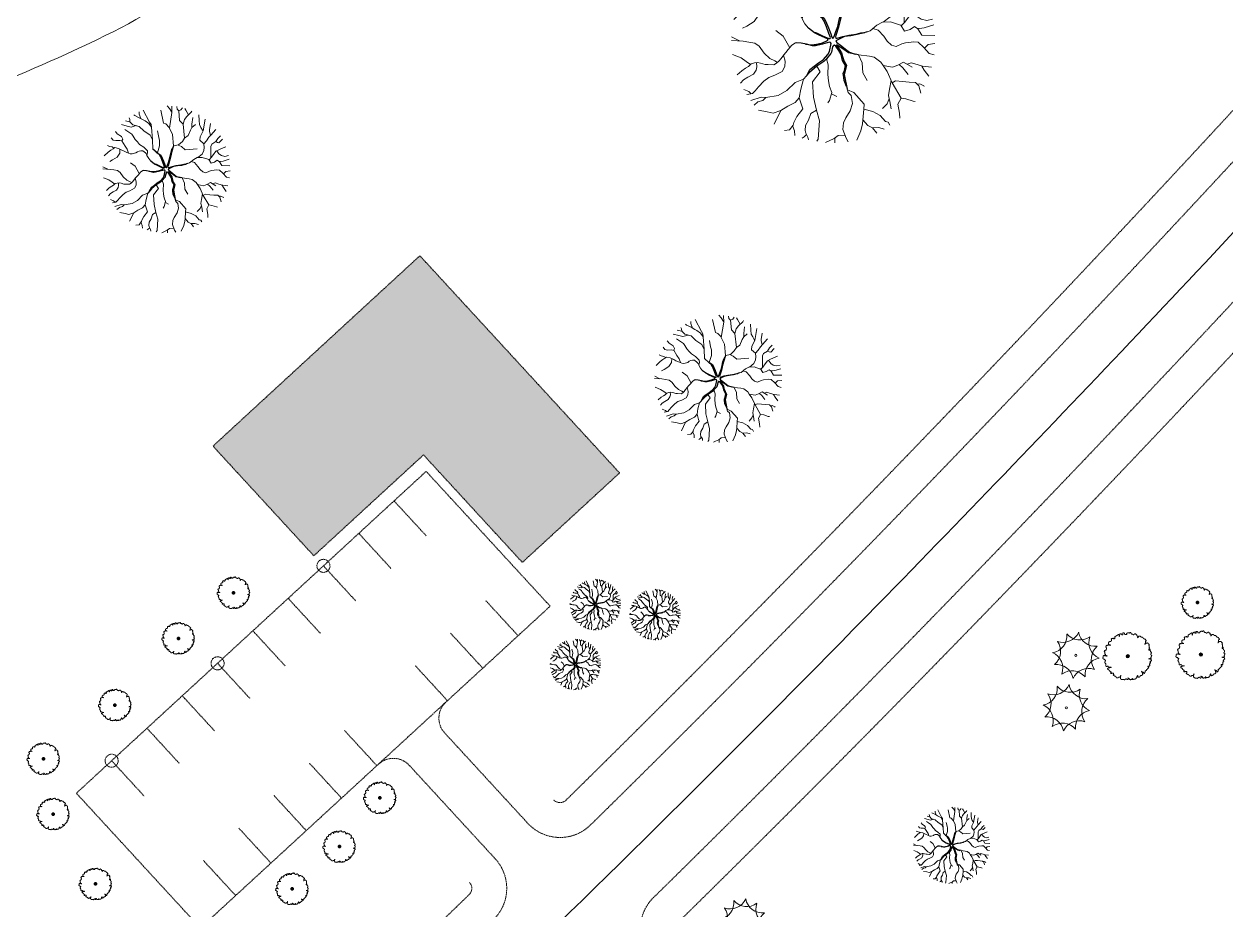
# Model space of a CAD drawing. Header units: feet. Extents: x 99089 to 101049, y 99298 to 100905.
# Drawn here: x 99781.5 to 100057.1, y 100153.6 to 100356.7 of the extents above; entities that cross this region are included whole.
import ezdxf

# ---------------------------------------------------------------- set-up
doc = ezdxf.new("R2010")
doc.units = ezdxf.units.FT
doc.header["$MEASUREMENT"] = 0
doc.linetypes.add('DGN Style 2', pattern=[27.4374, 16.46244, -10.97496])
for name, color, linetype, lineweight in [('Survey Exist Alignments', 1, 'DGN Style 2', 0), ('Survey Exist Building', 52, 'DGN Style 2', 0), ('Survey Exist Driveway', 92, 'DGN Style 2', 0), ('Survey Exist Pavement', 92, 'DGN Style 2', 0), ('Survey Exist Pole', 30, 'DGN Style 2', 0), ('Survey Exist Surface', 7, 'DGN Style 2', 0), ('Survey Exist Trees', 96, 'Continuous', 0)]:
    doc.layers.add(name, color=color, linetype=linetype, lineweight=lineweight)
doc.linetypes.add('StationLine', pattern='A,0,[2,dgnlstyle-.shx,S=0.039683,R=0,X=0,Y=0],100.0002', length=100.0002)
doc.linetypes.add('{ Tree Line }', pattern='A,0,[2,dgnlstyle-lstyle.shx,S=0.059208,R=0,X=0,Y=0],-7.4711', length=7.4711)

# ---------------------------------------------------------------- blocks, each defined once
blk = doc.blocks.new('Parking Light')
at = {"layer": 'Survey Exist Pole', "ltscale": 0.003281}
blk.add_circle((0, 0), 1.5, dxfattribs=at)
blk = doc.blocks.new('C Tree')
at = {"layer": 'Survey Exist Trees', "color": 3}
blk.add_circle((0, 0), 0.00164, dxfattribs=at)
for centre, start, end in [((-0.0393, 0.0294), 280.2067, 5.9716), ((-0.0487, 0.0058), 310.2067, 35.9716), ((-0.0193, 0.0454), 250.2113, 335.9762), ((0.0059, 0.049), 220.2113, 305.9762), ((0.0296, 0.0394), 190.2113, 275.9762), ((0.0454, 0.0193), 160.2113, 245.9762), ((-0.0454, -0.0193), 340.2113, 65.9762), ((-0.0296, -0.0394), 10.2113, 95.9762), ((-0.0059, -0.049), 40.2113, 125.9762), ((0.0193, -0.0454), 70.2113, 155.9762)]:
    blk.add_arc(centre, 0.0258, start, end, dxfattribs=at)
at = {"layer": 'Survey Exist Trees', "color": 3, "extrusion": (0, 0, -1)}
for centre, start, end in [((-0.049, -0.0059), 324.0728, 49.7489), ((-0.0395, -0.0296), 354.0728, 79.7489)]:
    blk.add_arc(centre, 0.0258, start, end, dxfattribs=at)
blk = doc.blocks.new('D  Ttree')
at = {"layer": 'Survey Exist Trees', "color": 3, "linetype": 'Continuous', "lineweight": 0, "flags": 128}
for points in [[(0.00265, 0.03471), (0.00128, 0.03704), (-0.00018, 0.03856)], [(0.00266, 0.03832), (0.00281, 0.03448), (0.00129, 0.02512), (0.00318, 0.02123), (0.00377, 0.01439), (0.00678, 0.01502), (0.00906, 0.01713), (0.01042, 0.01907), (0.00949, 0.02755), (0.00738, 0.02981), (0.00691, 0.03556), (0.0059, 0.03655), (0.00572, 0.03805)], [(0.00691, 0.03556), (0.00821, 0.03618), (0.00908, 0.03734)], [(0.01274, 0.03314), (0.01107, 0.03593), (0.01054, 0.03693)], [(-0.00954, 0.02565), (-0.01111, 0.02786), (-0.01331, 0.02946), (-0.01453, 0.03007), (-0.01685, 0.0313), (-0.01954, 0.03265), (-0.02021, 0.03311)], [(-0.01599, 0.03084), (-0.01697, 0.03362), (-0.01696, 0.03485)], [(-0.00882, 0.01255), (-0.00892, 0.01804), (-0.00954, 0.02565), (-0.00968, 0.02732), (-0.01064, 0.02875), (-0.01446, 0.03593)], [(0.00119, 0.02549), (-0.00083, 0.02766), (-0.00221, 0.02819), (-0.00388, 0.03599)], [(0.00949, 0.02753), (0.01032, 0.03042), (0.01168, 0.03213), (0.01438, 0.0347), (0.0147, 0.03541)], [(0.0215, 0.02344), (0.02108, 0.02392), (0.02023, 0.02551), (0.01938, 0.02722), (0.01914, 0.02967), (0.019, 0.03321)], [(-0.01867, 0.02662), (-0.02176, 0.02579), (-0.02421, 0.0264), (-0.02766, 0.02728)], [(-0.00892, 0.01804), (-0.01039, 0.02088), (-0.01406, 0.02346), (-0.01687, 0.02615), (-0.02066, 0.02713), (-0.02249, 0.02897), (-0.02519, 0.02955)], [(-0.02249, 0.02897), (-0.02265, 0.03033), (-0.02305, 0.03123)], [(0.01042, 0.01911), (0.01251, 0.02062), (0.01398, 0.02392), (0.01484, 0.02551), (0.01693, 0.02735)], [(0.01484, 0.02551), (0.01485, 0.0276), (0.01535, 0.03151)], [(0.01832, 0.0074), (0.02093, 0.00949), (0.02192, 0.01172), (0.02215, 0.01356), (0.02192, 0.0157), (0.0196, 0.01785), (0.0198, 0.01998), (0.0215, 0.02344), (0.02274, 0.03057)], [(0.02601, 0.02087), (0.02537, 0.02318), (0.02537, 0.02403), (0.02602, 0.02786)], [(-0.02329, 0.01007), (-0.02412, 0.01244), (-0.02534, 0.01428), (-0.02729, 0.01746), (-0.0268, 0.01857), (-0.02765, 0.02016), (-0.0301, 0.02175), (-0.0312, 0.02317)], [(-0.00989, 0.00516), (-0.00989, 0.00516), (-0.01116, 0.0068), (-0.01226, 0.00863), (-0.01188, 0.01023), (-0.012, 0.01157), (-0.0142, 0.01366), (-0.01665, 0.01525), (-0.01799, 0.01684), (-0.01933, 0.01832), (-0.02055, 0.02028), (-0.02141, 0.0215), (-0.02385, 0.0231), (-0.02556, 0.02432)], [(-0.00597, 0.01021), (-0.00465, 0.01438), (-0.00464, 0.01769), (-0.00513, 0.01953), (-0.00585, 0.02345)], [(0.02192, 0.01571), (0.02352, 0.01755), (0.02499, 0.01963), (0.0261, 0.02097), (0.02921, 0.02439)], [(-0.02728, 0.01744), (-0.02864, 0.01771), (-0.03097, 0.01759), (-0.03268, 0.01796), (-0.03374, 0.01929)], [(0.02619, 0.00713), (0.0262, 0.01407), (0.02677, 0.01546), (0.02914, 0.01704), (0.03034, 0.01896), (0.03199, 0.02047)], [(0.02915, 0.01705), (0.03025, 0.01656), (0.0311, 0.01631), (0.03314, 0.01849)], [(-0.0321, 0.01309), (-0.03318, 0.0138), (-0.03477, 0.01416), (-0.03597, 0.01471)], [(0.00651, 0.01497), (0.00852, 0.01401), (0.01069, 0.01213), (0.01792, 0.0127)], [(0.01223, 0.00382), (0.01332, 0.0042), (0.0159, 0.00628), (0.01798, 0.00738), (0.02104, 0.0075), (0.02435, 0.0064), (0.02533, 0.00628), (0.02643, 0.00738), (0.02778, 0.00934), (0.02913, 0.01117), (0.0306, 0.01191), (0.03269, 0.01288), (0.03524, 0.01392)], [(-0.01215, 0.0091), (-0.01323, 0.01023), (-0.0147, 0.01145), (-0.01592, 0.01145), (-0.01702, 0.01133), (-0.018, 0.01084), (-0.01886, 0.01023), (-0.02119, 0.00962), (-0.02242, 0.00974), (-0.02437, 0.01048), (-0.02596, 0.01122), (-0.02731, 0.01195), (-0.02939, 0.01293), (-0.03159, 0.01343), (-0.03269, 0.01269), (-0.03392, 0.01184), (-0.03551, 0.01073), (-0.03792, 0.0084)], [(-0.0285, 0.01251), (-0.02866, 0.01012), (-0.03026, 0.00767), (-0.03308, 0.00596), (-0.03465, 0.00512)], [(0.02982, 0.01151), (0.03109, 0.00958), (0.03256, 0.0086), (0.03464, 0.0081), (0.03683, 0.00862)], [(0.01438, 0.00506), (0.01638, 0.00445), (0.01846, 0.00212), (0.0198, 0.00028), (0.02139, -0.00119), (0.0231, -0.00168), (0.02531, -0.00071), (0.02666, -0.00034), (0.02984, 0.00003), (0.03143, -0.0001), (0.03351, -0.00206), (0.03558, -0.00439), (0.0374, -0.00482)], [(0.02492, 0.00633), (0.0263, 0.00407), (0.02838, 0.00468), (0.0301, 0.00578), (0.03132, 0.00492), (0.03279, 0.00259), (0.03769, 0.00244)], [(0.03104, 0.00512), (0.03193, 0.00505), (0.03365, 0.00529), (0.03726, 0.00638)], [(-0.02145, -0.00768), (-0.02246, -0.00716), (-0.02441, -0.00618), (-0.02649, -0.00422), (-0.02844, -0.00164), (-0.03003, -0.00042), (-0.03223, -0.00005), (-0.03444, 0.00032), (-0.03879, 0.00054)], [(-0.03576, 0.00039), (-0.03875, 0.00193)], [(-0.01687, -0.00222), (-0.0193, 0.00217), (-0.02212, 0.00433)], [(-0.01447, -0.00032), (-0.01473, -0.00031), (-0.01608, -0.00128), (-0.01743, -0.00288), (-0.01841, -0.00398), (-0.01914, -0.00483), (-0.02013, -0.00618), (-0.02099, -0.00728), (-0.02185, -0.00802), (-0.02283, -0.00863), (-0.02503, -0.0085), (-0.02613, -0.0085), (-0.02785, -0.00801), (-0.02907, -0.00776), (-0.03017, -0.00789), (-0.0314, -0.00825), (-0.03238, -0.00923), (-0.03348, -0.00984), (-0.03495, -0.01082), (-0.03665, -0.01232)], [(0.03378, -0.00236), (0.03523, -0.00096), (0.03773, -0.00061)], [(-0.03164, -0.0085), (-0.03323, -0.00739), (-0.03519, -0.00604), (-0.03846, -0.00468)], [(-0.02935, -0.0078), (-0.02932, -0.00936), (-0.02957, -0.01058), (-0.03055, -0.01217), (-0.03263, -0.01327), (-0.03423, -0.01425), (-0.03536, -0.01555)], [(-0.01926, -0.00499), (-0.01866, -0.00728), (-0.01879, -0.00924), (-0.01977, -0.01108), (-0.02247, -0.01255), (-0.0248, -0.0134), (-0.02664, -0.01475), (-0.0286, -0.01683), (-0.02995, -0.01842), (-0.03093, -0.0194), (-0.03308, -0.01981)], [(-0.0031, -0.00634), (-0.00238, -0.00864), (-0.00251, -0.0122), (-0.00227, -0.01465), (-0.00191, -0.01673), (-0.00106, -0.01906), (-0.00192, -0.02199), (-0.00254, -0.02297)], [(0.00902, -0.00485), (0.01311, -0.00534), (0.01493, -0.00575), (0.01734, -0.00757), (0.01821, -0.00884), (0.01979, -0.01116), (0.02163, -0.01535), (0.02498, -0.0211), (0.02379, -0.02336), (0.02437, -0.02683), (0.02448, -0.02868)], [(0.00902, -0.00485), (0.0104, -0.00789), (0.01059, -0.01165), (0.01228, -0.01457)], [(0.01821, -0.00884), (0.02174, -0.00952), (0.02382, -0.00879), (0.02591, -0.00757), (0.02921, -0.00953)], [(0.02424, -0.00854), (0.02565, -0.00977), (0.02761, -0.01222)], [(0.02732, -0.0084), (0.02884, -0.00781), (0.03104, -0.00855), (0.03312, -0.00916), (0.03647, -0.0095)], [(-0.00673, -0.00906), (-0.0054, -0.01119), (-0.00827, -0.01501), (-0.00794, -0.02077), (-0.00683, -0.02563), (-0.00574, -0.02971), (-0.00617, -0.03652), (-0.00675, -0.03736)], [(0.03285, -0.00908), (0.03373, -0.01063), (0.03539, -0.01291)], [(-0.03137, -0.01948), (-0.03231, -0.01866), (-0.03421, -0.01785)], [(-0.0227, -0.03089), (-0.02021, -0.02575), (-0.01766, -0.02419), (-0.01488, -0.02277), (-0.01328, -0.02102), (-0.01269, -0.01772), (-0.01172, -0.01404), (-0.01485, -0.01523), (-0.018, -0.01833), (-0.02122, -0.02015), (-0.02592, -0.02096), (-0.02769, -0.02075), (-0.03156, -0.02208)], [(0.00473, -0.01776), (0.00506, -0.01906), (0.00628, -0.02016), (0.00677, -0.0231), (0.0059, -0.02592), (0.00418, -0.02861), (0.00332, -0.03045), (0.00307, -0.0329), (0.00429, -0.03621), (0.00508, -0.03756)], [(0.00478, -0.01798), (0.00728, -0.01908), (0.01117, -0.02335), (0.01093, -0.02531), (0.01065, -0.02943), (0.01052, -0.03081), (0.00989, -0.03341), (0.0083, -0.03694)], [(0.02124, -0.01446), (0.02062, -0.01773), (0.02024, -0.02018), (0.02073, -0.02238), (0.02121, -0.0252)], [(0.02163, -0.01535), (0.02295, -0.01467), (0.02552, -0.01491), (0.02809, -0.01516), (0.03042, -0.01529), (0.03164, -0.01651), (0.03238, -0.01925)], [(0.03103, -0.0159), (0.03201, -0.01578), (0.0336, -0.01651), (0.03373, -0.01677)], [(-0.02593, -0.02096), (-0.02702, -0.02197), (-0.02886, -0.02258), (-0.0303, -0.02374)], [(-0.01328, -0.02102), (-0.01233, -0.02407), (-0.01197, -0.02517), (-0.01418, -0.02799), (-0.01541, -0.03031), (-0.01578, -0.03178), (-0.01505, -0.0335), (-0.01493, -0.03516)], [(-0.0012, -0.01953), (-0.00069, -0.01979), (0.00077, -0.02053)], [(0.0205, -0.02134), (0.01975, -0.02324), (0.01803, -0.02507)], [(0.02498, -0.02111), (0.02685, -0.02141), (0.02954, -0.02227), (0.03027, -0.02243)], [(-0.02021, -0.02575), (-0.02312, -0.02675), (-0.02532, -0.02626), (-0.02864, -0.02566)], [(-0.00683, -0.02563), (-0.00891, -0.02689), (-0.00978, -0.02946), (-0.01101, -0.03142), (-0.01113, -0.03326), (-0.01089, -0.03436), (-0.01004, -0.03583), (-0.00988, -0.03681)], [(0.01093, -0.02531), (0.01432, -0.02614), (0.01708, -0.0277), (0.01912, -0.02997), (0.0201, -0.03022), (0.02075, -0.03134)], [(-0.01566, -0.03132), (-0.01701, -0.03301), (-0.01892, -0.03326)], [(0.01065, -0.02932), (0.0125, -0.03144), (0.01421, -0.0323), (0.01666, -0.03218), (0.01868, -0.03281)], [(-0.01062, -0.03482), (-0.01151, -0.0357), (-0.01223, -0.03614)], [(0.00386, -0.03504), (0.00135, -0.03523), (-0.00012, -0.03633), (-0.00208, -0.03718), (-0.0034, -0.03786)], [(0.01431, -0.03229), (0.01582, -0.03431)], [(0.00004, -0.03621), (0.00013, -0.03797)]]:
    blk.add_lwpolyline(points, dxfattribs=at)
at = {"layer": 'Survey Exist Trees', "color": 3, "linetype": 'Continuous', "lineweight": 30, "flags": 128}
for points in [[(0.00377, 0.01439), (0.00279, 0.01118), (0.00215, 0.0085), (0.0014, 0.00549), (0.00045, 0.00242), (0.0003, 0.00195), (0.00049, 0.00141), (0.00092, 0.00136), (0.00303, 0.00209), (0.00536, 0.00256), (0.00809, 0.00298), (0.00987, 0.00337), (0.01138, 0.00353)], [(-0.00806, 0.0038), (-0.00679, 0.00337), (-0.00507, 0.00255), (-0.00346, 0.00185), (-0.00206, 0.00126), (-0.00173, 0.00128), (-0.00161, 0.00165), (-0.00214, 0.00311), (-0.00309, 0.00568), (-0.00398, 0.00777), (-0.00455, 0.00877), (-0.00617, 0.01021), (-0.00882, 0.01255)], [(-0.00664, 0.01063), (-0.00509, 0.00966), (-0.00397, 0.00896), (-0.00306, 0.00711), (-0.00226, 0.00531), (-0.00149, 0.00308), (-0.00102, 0.00173), (-0.00079, 0.00143), (-0.00043, 0.00153), (-0.00009, 0.00241), (0.00045, 0.0039), (0.00116, 0.00585), (0.00177, 0.00825), (0.0023, 0.01053), (0.00277, 0.0122), (0.00345, 0.01336)], [(-0.01092, -0.00083), (-0.00875, -0.00105), (-0.00679, -0.00085), (-0.00462, -0.00031), (-0.00265, 0.00051), (-0.00246, 0.00086), (-0.00271, 0.00113), (-0.00587, 0.00255), (-0.00762, 0.00347), (-0.00989, 0.00516)], [(0.01223, 0.00382), (0.01061, 0.00327), (0.00845, 0.00273), (0.00609, 0.00235), (0.00374, 0.00199), (0.00215, 0.00123), (0.00067, 0.00052), (0.00049, 0.00029), (0.00089, -0.00024), (0.00216, -0.00126), (0.00454, -0.00316), (0.00561, -0.00391), (0.00771, -0.00459)], [(-0.01064, -0.01283), (-0.00929, -0.01036), (-0.00774, -0.0091), (-0.00602, -0.00786), (-0.00419, -0.00658), (-0.0025, -0.00475), (-0.00187, -0.00358), (-0.00134, -0.00065), (-0.00151, -0.0002), (-0.00194, -0.0001), (-0.00453, -0.00083), (-0.00718, -0.00141), (-0.0083, -0.00152), (-0.01058, -0.00089), (-0.01256, -0.00051), (-0.01447, -0.00032)], [(0.00452, -0.01674), (0.00353, -0.01454), (0.00332, -0.01254), (0.00326, -0.01185), (0.00368, -0.01069), (0.00406, -0.00882), (0.00298, -0.00698), (0.00245, -0.0047), (0.00159, -0.00318), (0.00043, -0.00154), (0, -0.00128), (-0.00044, -0.00138), (-0.00074, -0.00188), (-0.00123, -0.00382), (-0.00137, -0.00441), (-0.0031, -0.00634), (-0.00403, -0.00735), (-0.00673, -0.00906), (-0.00944, -0.01149), (-0.01172, -0.01404)], [(0.00902, -0.00485), (0.00522, -0.0041), (0.00348, -0.0028), (0.00067, -0.00107), (0.00172, -0.00268), (0.00264, -0.0041), (0.00295, -0.00544), (0.0036, -0.00741), (0.00448, -0.00889), (0.00362, -0.01228), (0.00473, -0.01776)]]:
    blk.add_lwpolyline(points, dxfattribs=at)
blk = doc.blocks.new('S Tree')
at = {"layer": 'Survey Exist Trees', "color": 3, "linetype": 'Continuous', "lineweight": 0}
blk.add_circle((0, 0), 0.00164, dxfattribs=at)
blk.add_open_spline([(-0.0103, 0.0211), (-0.0128, 0.0196), (-0.0131, 0.0196), (-0.0129, 0.0194), (-0.0129, 0.0191), (-0.0128, 0.0188), (-0.0128, 0.0185), (-0.0126, 0.0182), (-0.0129, 0.018), (-0.0131, 0.0178), (-0.0135, 0.0176), (-0.014, 0.0175), (-0.0142, 0.0176), (-0.0142, 0.0179), (-0.0145, 0.0182), (-0.0148, 0.018), (-0.0151, 0.0179), (-0.0154, 0.0178), (-0.0157, 0.0178), (-0.016, 0.0178), (-0.0163, 0.0175), (-0.0167, 0.0173), (-0.0163, 0.017), (-0.0163, 0.0167), (-0.0164, 0.0165), (-0.0164, 0.0162), (-0.0164, 0.0159), (-0.0164, 0.0156), (-0.0166, 0.0153), (-0.0169, 0.015), (-0.0171, 0.0149), (-0.0174, 0.0149), (-0.0177, 0.0149), (-0.018, 0.0147), (-0.0183, 0.0146), (-0.0186, 0.0144), (-0.0189, 0.0143), (-0.0192, 0.0138), (-0.0192, 0.0135), (-0.0192, 0.0133), (-0.0192, 0.013), (-0.0192, 0.0125), (-0.0192, 0.0122), (-0.019, 0.0118), (-0.0171, 0.011), (-0.0192, 0.0114), (-0.0195, 0.0112), (-0.0198, 0.0111), (-0.02, 0.0109), (-0.0203, 0.0109), (-0.0206, 0.0111), (-0.0209, 0.0109), (-0.0212, 0.0109), (-0.0215, 0.0106), (-0.0215, 0.0104), (-0.0216, 0.0101), (-0.0218, 0.0098), (-0.0219, 0.0095), (-0.0219, 0.0092), (-0.0218, 0.0092), (-0.0218, 0.0089), (-0.0216, 0.0086), (-0.0215, 0.0083), (-0.0212, 0.0082), (-0.0212, 0.0079), (-0.0212, 0.0076), (-0.0213, 0.0073), (-0.0215, 0.007), (-0.0216, 0.0067), (-0.0216, 0.0064), (-0.0218, 0.0061), (-0.0221, 0.006), (-0.0224, 0.0057), (-0.0228, 0.0056), (-0.023, 0.0055), (-0.023, 0.0056), (-0.0231, 0.0057), (-0.0233, 0.0053), (-0.0233, 0.0053), (-0.023, 0.0053), (-0.0231, 0.0052), (-0.0232, 0.0051), (-0.0236, 0.0046), (-0.0231, 0.0044), (-0.0231, 0.0041), (-0.0229, 0.0038), (-0.0229, 0.0035), (-0.0229, 0.0032), (-0.0229, 0.003), (-0.0229, 0.0027), (-0.0229, 0.0024), (-0.0228, 0.0021), (-0.0225, 0.0021), (-0.0224, 0.0018), (-0.0225, 0.0015), (-0.0225, 0.0012), (-0.0207, 0.0001), (-0.0227, 0.0006), (-0.0229, 0.0006), (-0.0232, 0.0005), (-0.0235, 0.0006), (-0.0238, 0.0008), (-0.0241, 0.0006), (-0.0244, 0.0005), (-0.0245, 0.0002), (-0.0247, -0.0001), (-0.0247, -0.0005), (-0.0248, -0.001), (-0.0248, -0.0013), (-0.025, -0.0015), (-0.025, -0.0018), (-0.025, -0.0021), (-0.0248, -0.0024), (-0.0245, -0.0026), (-0.0241, -0.0029), (-0.0238, -0.0029), (-0.0235, -0.0029), (-0.0232, -0.003), (-0.0234, -0.0031), (-0.0235, -0.0032), (-0.0235, -0.0034), (-0.0232, -0.0036), (-0.0229, -0.0037), (-0.0227, -0.0037), (-0.0224, -0.0039), (-0.0222, -0.0042), (-0.0224, -0.0044), (-0.0225, -0.0047), (-0.0227, -0.005), (-0.0227, -0.0051), (-0.0227, -0.0052), (-0.0225, -0.0053), (-0.0227, -0.0054), (-0.0227, -0.0055), (-0.0229, -0.0056), (-0.0231, -0.0059), (-0.0229, -0.0062), (-0.0229, -0.0065), (-0.0227, -0.0068), (-0.0225, -0.0071), (-0.0222, -0.0072), (-0.0221, -0.0075), (-0.0221, -0.0078), (-0.0221, -0.0081), (-0.0219, -0.0084), (-0.0219, -0.0087), (-0.0219, -0.0089), (-0.0219, -0.0092), (-0.0219, -0.0095), (-0.0219, -0.0098), (-0.0218, -0.0101), (-0.0215, -0.0103), (-0.0212, -0.0103), (-0.0209, -0.0103), (-0.0206, -0.0101), (-0.0203, -0.01), (-0.02, -0.01), (-0.0198, -0.01), (-0.0196, -0.0103), (-0.0196, -0.0105), (-0.0192, -0.0108), (-0.0189, -0.0111), (-0.0165, -0.0111), (-0.0192, -0.0117), (-0.0195, -0.012), (-0.0198, -0.012), (-0.02, -0.012), (-0.0202, -0.0123), (-0.0202, -0.0126), (-0.0202, -0.013), (-0.02, -0.0133), (-0.0198, -0.0133), (-0.0195, -0.0134), (-0.0192, -0.0136), (-0.0187, -0.014), (-0.0184, -0.0143), (-0.0183, -0.0146), (-0.0183, -0.0149), (-0.018, -0.0149), (-0.0177, -0.015), (-0.0176, -0.0153), (-0.0173, -0.0155), (-0.0169, -0.0156), (-0.0167, -0.0159), (-0.0166, -0.0162), (-0.0169, -0.0164), (-0.017, -0.0166), (-0.0173, -0.0166), (-0.0171, -0.0169), (-0.0169, -0.0172), (-0.0164, -0.0174), (-0.0161, -0.0175), (-0.0163, -0.0172), (-0.016, -0.0171), (-0.0157, -0.0169), (-0.0154, -0.0169), (-0.0151, -0.0169), (-0.0148, -0.0169), (-0.0144, -0.0169), (-0.0142, -0.0172), (-0.0142, -0.0175), (-0.0142, -0.0178), (-0.0141, -0.0181), (-0.0141, -0.0185), (-0.0144, -0.0187), (-0.0147, -0.0188), (-0.0144, -0.0191), (-0.0142, -0.0194), (-0.014, -0.0195), (-0.0137, -0.0195), (-0.0134, -0.0198), (-0.0131, -0.02), (-0.0128, -0.02), (-0.0125, -0.02), (-0.0122, -0.0203), (-0.0118, -0.0206), (-0.0116, -0.0209), (-0.0116, -0.0211), (-0.0113, -0.0213), (-0.0112, -0.0216), (-0.0109, -0.0216), (-0.0106, -0.0217), (-0.0103, -0.0217), (-0.0099, -0.0217), (-0.0095, -0.0217), (-0.0095, -0.0214), (-0.0093, -0.0211), (-0.009, -0.0211), (-0.0086, -0.0211), (-0.0083, -0.021), (-0.008, -0.0209), (-0.0077, -0.0209), (-0.0068, -0.0191), (-0.0074, -0.0211), (-0.0074, -0.0214), (-0.0074, -0.0217), (-0.0074, -0.022), (-0.0074, -0.0223), (-0.0073, -0.0226), (-0.007, -0.0227), (-0.0067, -0.023), (-0.0066, -0.0233), (-0.0063, -0.0233), (-0.006, -0.0233), (-0.0057, -0.0235), (-0.0054, -0.0235), (-0.0051, -0.0235), (-0.0048, -0.0235), (-0.0045, -0.0235), (-0.0042, -0.0235), (-0.0039, -0.0235), (-0.0037, -0.0235), (-0.0037, -0.0238), (-0.0034, -0.0238), (-0.0031, -0.0236), (-0.0028, -0.0233), (-0.0024, -0.023), (-0.0021, -0.0229), (-0.0018, -0.0226), (-0.0015, -0.0227), (-0.0012, -0.023), (-0.0009, -0.0233), (-0.0006, -0.0235), (-0.0002, -0.0235), (0.0001, -0.0233), (0.0004, -0.0232), (0.0004, -0.0232), (0.0004, -0.0227), (0.0004, -0.0223), (0.0003, -0.022), (0.0001, -0.0216), (0.0001, -0.0219), (0.0004, -0.0219), (0.0007, -0.0219), (0.001, -0.022), (0.0014, -0.0224), (0.0017, -0.0227), (0.0017, -0.023), (0.0019, -0.0233), (0.0021, -0.0235), (0.0024, -0.0235), (0.0027, -0.0236), (0.003, -0.0235), (0.0034, -0.0233), (0.0037, -0.0233), (0.004, -0.0232), (0.0042, -0.0229), (0.0045, -0.0226), (0.0046, -0.0223), (0.0043, -0.0223), (0.0046, -0.0223), (0.0049, -0.0223), (0.0048, -0.0226), (0.0046, -0.0229), (0.0045, -0.0232), (0.0043, -0.0235), (0.0046, -0.0235), (0.0049, -0.0233), (0.0052, -0.0233), (0.0055, -0.0233), (0.0059, -0.023), (0.0063, -0.0229), (0.0066, -0.0229), (0.0069, -0.0229), (0.0072, -0.0229), (0.0077, -0.0227), (0.0079, -0.0227), (0.0082, -0.0227), (0.0082, -0.0224), (0.0084, -0.0222), (0.0085, -0.0219), (0.0088, -0.0217), (0.0091, -0.0214), (0.0091, -0.0211), (0.0092, -0.0209), (0.0095, -0.0209), (0.0095, -0.0206), (0.0092, -0.0203), (0.0092, -0.02), (0.0094, -0.0197), (0.0097, -0.0197), (0.0098, -0.0194), (0.0101, -0.0195), (0.0101, -0.0198), (0.0101, -0.0201), (0.0103, -0.0204), (0.0104, -0.0207), (0.0107, -0.0211), (0.0107, -0.0214), (0.011, -0.0211), (0.0113, -0.0211), (0.0116, -0.021), (0.0117, -0.0207), (0.012, -0.0206), (0.0123, -0.0203), (0.0124, -0.02), (0.0126, -0.0197), (0.0129, -0.0194), (0.0133, -0.0194), (0.0136, -0.0193), (0.0139, -0.0193), (0.0142, -0.0191), (0.0145, -0.0188), (0.0148, -0.0187), (0.015, -0.0187), (0.015, -0.0184), (0.0149, -0.0181), (0.0148, -0.0177), (0.0148, -0.0172), (0.0148, -0.0169), (0.0138, -0.015), (0.015, -0.0165), (0.015, -0.0162), (0.015, -0.0159), (0.0153, -0.0161), (0.0156, -0.0161), (0.0159, -0.0164), (0.0158, -0.0166), (0.0159, -0.0169), (0.0162, -0.0172), (0.0165, -0.0174), (0.0168, -0.0172), (0.0169, -0.0169), (0.0171, -0.0166), (0.0172, -0.0164), (0.0172, -0.0161), (0.0174, -0.0158), (0.0175, -0.0155), (0.0175, -0.0152), (0.0174, -0.0149), (0.0174, -0.0146), (0.0177, -0.0146), (0.0179, -0.0145), (0.0182, -0.0145), (0.0187, -0.0142), (0.0188, -0.0139), (0.0188, -0.0136), (0.0191, -0.0134), (0.0195, -0.0132), (0.0197, -0.0129), (0.02, -0.0127), (0.02, -0.0124), (0.0201, -0.0121), (0.0204, -0.0121), (0.0207, -0.012), (0.021, -0.0119), (0.021, -0.0116), (0.021, -0.0113), (0.021, -0.011), (0.0208, -0.0107), (0.0206, -0.0107), (0.0203, -0.0108), (0.0203, -0.0105), (0.0204, -0.0103), (0.0204, -0.01), (0.0206, -0.0097), (0.0206, -0.01), (0.0208, -0.01), (0.0211, -0.01), (0.0214, -0.0101), (0.0217, -0.0101), (0.0219, -0.0098), (0.0221, -0.0097), (0.0221, -0.0094), (0.0221, -0.0091), (0.022, -0.0088), (0.0217, -0.0087), (0.0219, -0.0084), (0.022, -0.0081), (0.0223, -0.0079), (0.0223, -0.0076), (0.022, -0.0075), (0.0221, -0.0072), (0.0224, -0.0071), (0.0227, -0.0071), (0.023, -0.0068), (0.023, -0.0065), (0.0229, -0.0062), (0.0226, -0.006), (0.0223, -0.0058), (0.0224, -0.0055), (0.0227, -0.0053), (0.023, -0.0052), (0.0232, -0.0049), (0.0237, -0.0042), (0.0236, -0.0046), (0.0239, -0.0047), (0.0239, -0.0044), (0.0239, -0.0042), (0.0237, -0.0039), (0.0236, -0.0036), (0.0235, -0.0033), (0.0233, -0.003), (0.0208, -0.0025), (0.0232, -0.0024), (0.0235, -0.0023), (0.0236, -0.002), (0.0233, -0.0017), (0.0233, -0.0014), (0.0233, -0.0011), (0.0233, -0.0008), (0.0236, -0.0008), (0.0236, -0.0005), (0.0237, -0.0002), (0.0237, 0), (0.024, 0.0003), (0.0242, 0.0006), (0.0239, 0.0008), (0.0235, 0.0012), (0.0232, 0.0015), (0.023, 0.0018), (0.0232, 0.0021), (0.0233, 0.0024), (0.0236, 0.0024), (0.0236, 0.0027), (0.0237, 0.003), (0.0237, 0.0032), (0.0237, 0.0035), (0.0236, 0.0038), (0.0236, 0.0041), (0.0233, 0.0043), (0.023, 0.0044), (0.0229, 0.0047), (0.0227, 0.0051), (0.0227, 0.0054), (0.0226, 0.0058), (0.0225, 0.0059), (0.0223, 0.006), (0.0221, 0.006), (0.0219, 0.006), (0.0218, 0.0059), (0.0214, 0.0061), (0.0212, 0.0064), (0.0212, 0.0069), (0.0216, 0.0071), (0.0218, 0.007), (0.0217, 0.0069), (0.0221, 0.0067), (0.0221, 0.0068), (0.0224, 0.0069), (0.0224, 0.0071), (0.0222, 0.0073), (0.0219, 0.0077), (0.0217, 0.0077), (0.0217, 0.0078), (0.0216, 0.0079), (0.0216, 0.0082), (0.0217, 0.0085), (0.0217, 0.0088), (0.0216, 0.009), (0.0216, 0.0093), (0.0216, 0.0098), (0.0214, 0.0102), (0.0214, 0.0105), (0.0213, 0.0108), (0.0213, 0.0111), (0.0214, 0.0114), (0.0216, 0.0117), (0.0214, 0.012), (0.0211, 0.0121), (0.0207, 0.0124), (0.0206, 0.0127), (0.0203, 0.013), (0.02, 0.0131), (0.0197, 0.0133), (0.0194, 0.0133), (0.0191, 0.0133), (0.0191, 0.013), (0.0187, 0.013), (0.0184, 0.013), (0.0171, 0.0118), (0.0179, 0.0135), (0.0177, 0.0137), (0.0177, 0.014), (0.0177, 0.0143), (0.0177, 0.0146), (0.0177, 0.0149), (0.0179, 0.015), (0.0182, 0.0151), (0.0185, 0.0153), (0.0185, 0.0156), (0.0185, 0.0159), (0.0182, 0.016), (0.0179, 0.0163), (0.0177, 0.0167), (0.0177, 0.017), (0.0174, 0.017), (0.0169, 0.0172), (0.0168, 0.0175), (0.0165, 0.0175), (0.0162, 0.0176), (0.0159, 0.0178), (0.0158, 0.018), (0.0155, 0.0183), (0.0153, 0.0186), (0.0153, 0.0189), (0.015, 0.0189), (0.0148, 0.0191), (0.0145, 0.0191), (0.0142, 0.0191), (0.0139, 0.0192), (0.0136, 0.0192), (0.0133, 0.0194), (0.013, 0.0194), (0.0129, 0.0196), (0.0129, 0.0199), (0.012, 0.0202), (0.0117, 0.0201), (0.0114, 0.0201), (0.0111, 0.0199), (0.0099, 0.0185), (0.0104, 0.0201), (0.01, 0.0202), (0.0097, 0.0202), (0.0094, 0.0204), (0.0091, 0.0204), (0.0091, 0.0207), (0.0091, 0.021), (0.0091, 0.0212), (0.0094, 0.0212), (0.0091, 0.0214), (0.0085, 0.0217), (0.0081, 0.022), (0.0081, 0.0223), (0.0078, 0.0224), (0.0075, 0.0225), (0.0072, 0.0225), (0.0068, 0.0225), (0.0068, 0.0223), (0.0065, 0.022), (0.0062, 0.0218), (0.0059, 0.0215), (0.0056, 0.0214), (0.0052, 0.0218), (0.0049, 0.0221), (0.0046, 0.0221), (0.0042, 0.0221), (0.0039, 0.0221), (0.0037, 0.0224), (0.0034, 0.0225), (0.0033, 0.0228), (0.0033, 0.0231), (0.0032, 0.0234), (0.0029, 0.0237), (0.0026, 0.0239), (0.0023, 0.0239), (0.002, 0.0237), (0.0019, 0.0234), (0.0016, 0.0231), (0.0013, 0.0233), (0.001, 0.0233), (0.0005, 0.0234), (0.0003, 0.0234), (0, 0.0234), (-0.0003, 0.0231), (-0.0006, 0.0231), (-0.0009, 0.023), (-0.001, 0.0227), (-0.0013, 0.0225), (-0.0012, 0.0223), (-0.0009, 0.022), (-0.001, 0.0217), (-0.0013, 0.0217), (-0.0016, 0.0217), (-0.0019, 0.0218), (-0.0022, 0.0218), (-0.0025, 0.0218), (-0.0028, 0.0218), (-0.0031, 0.022), (-0.0031, 0.0223), (-0.0031, 0.0225), (-0.0031, 0.0228), (-0.0034, 0.023), (-0.0037, 0.0233), (-0.0039, 0.0233), (-0.0042, 0.0233), (-0.0045, 0.0233), (-0.0048, 0.0233), (-0.005, 0.023), (-0.005, 0.0227), (-0.0048, 0.0224), (-0.0048, 0.0221), (-0.0048, 0.0218), (-0.005, 0.0215), (-0.0053, 0.0215), (-0.0055, 0.0215), (-0.0058, 0.0215), (-0.0061, 0.0217), (-0.0061, 0.022), (-0.0061, 0.0223), (-0.0061, 0.0225), (-0.0064, 0.0225), (-0.0067, 0.0225), (-0.007, 0.0224), (-0.0073, 0.0223), (-0.0076, 0.0223), (-0.0079, 0.0223), (-0.0079, 0.022), (-0.008, 0.0217), (-0.008, 0.0214), (-0.0082, 0.0211), (-0.0085, 0.0185), (-0.0087, 0.0212), (-0.0089, 0.0215), (-0.0092, 0.0217), (-0.0095, 0.0217), (-0.0097, 0.0215), (-0.01, 0.0214), (-0.0103, 0.0211)], degree=1, knots=[0, 0, 0.125, 0.12766, 0.130319, 0.132979, 0.135638, 0.138298, 0.140957, 0.143617, 0.146277, 0.148936, 0.151596, 0.154255, 0.156915, 0.159574, 0.162234, 0.164894, 0.167553, 0.170213, 0.172872, 0.175532, 0.178191, 0.180851, 0.183511, 0.18617, 0.18883, 0.191489, 0.194149, 0.196809, 0.199468, 0.202128, 0.204787, 0.207447, 0.210106, 0.212766, 0.215426, 0.218085, 0.220745, 0.223404, 0.226064, 0.228723, 0.231383, 0.234043, 0.236702, 0.239362, 0.242021, 0.244681, 0.24734, 0.25, 0.25125, 0.2525, 0.25375, 0.255, 0.25625, 0.2575, 0.25875, 0.26, 0.26125, 0.2625, 0.26375, 0.265, 0.26625, 0.2675, 0.26875, 0.27, 0.27125, 0.2725, 0.27375, 0.275, 0.27625, 0.2775, 0.27875, 0.28, 0.28125, 0.2825, 0.28375, 0.285, 0.28625, 0.2875, 0.28875, 0.29, 0.29125, 0.2925, 0.29375, 0.295, 0.29625, 0.2975, 0.29875, 0.3, 0.30125, 0.3025, 0.30375, 0.305, 0.30625, 0.3075, 0.30875, 0.31, 0.31125, 0.3125, 0.31375, 0.315, 0.31625, 0.3175, 0.31875, 0.32, 0.32125, 0.3225, 0.32375, 0.325, 0.32625, 0.3275, 0.32875, 0.33, 0.33125, 0.3325, 0.33375, 0.335, 0.33625, 0.3375, 0.33875, 0.34, 0.34125, 0.3425, 0.34375, 0.345, 0.34625, 0.3475, 0.34875, 0.35, 0.35125, 0.3525, 0.35375, 0.355, 0.35625, 0.3575, 0.35875, 0.36, 0.36125, 0.3625, 0.36375, 0.365, 0.36625, 0.3675, 0.36875, 0.37, 0.37125, 0.3725, 0.37375, 0.375, 0.37625, 0.3775, 0.37875, 0.38, 0.38125, 0.3825, 0.38375, 0.385, 0.38625, 0.3875, 0.38875, 0.39, 0.39125, 0.3925, 0.39375, 0.395, 0.39625, 0.3975, 0.39875, 0.4, 0.40125, 0.4025, 0.40375, 0.405, 0.40625, 0.4075, 0.40875, 0.41, 0.41125, 0.4125, 0.41375, 0.415, 0.41625, 0.4175, 0.41875, 0.42, 0.42125, 0.4225, 0.42375, 0.425, 0.42625, 0.4275, 0.42875, 0.43, 0.43125, 0.4325, 0.43375, 0.435, 0.43625, 0.4375, 0.43875, 0.44, 0.44125, 0.4425, 0.44375, 0.445, 0.44625, 0.4475, 0.44875, 0.45, 0.45125, 0.4525, 0.45375, 0.455, 0.45625, 0.4575, 0.45875, 0.46, 0.46125, 0.4625, 0.46375, 0.465, 0.46625, 0.4675, 0.46875, 0.47, 0.47125, 0.4725, 0.47375, 0.475, 0.47625, 0.4775, 0.47875, 0.48, 0.48125, 0.4825, 0.48375, 0.485, 0.48625, 0.4875, 0.48875, 0.49, 0.49125, 0.4925, 0.49375, 0.495, 0.49625, 0.4975, 0.49875, 0.5, 0.50125, 0.5025, 0.50375, 0.505, 0.50625, 0.5075, 0.50875, 0.51, 0.51125, 0.5125, 0.51375, 0.515, 0.51625, 0.5175, 0.51875, 0.52, 0.52125, 0.5225, 0.52375, 0.525, 0.52625, 0.5275, 0.52875, 0.53, 0.53125, 0.5325, 0.53375, 0.535, 0.53625, 0.5375, 0.53875, 0.54, 0.54125, 0.5425, 0.54375, 0.545, 0.54625, 0.5475, 0.54875, 0.55, 0.55125, 0.5525, 0.55375, 0.555, 0.55625, 0.5575, 0.55875, 0.56, 0.56125, 0.5625, 0.56375, 0.565, 0.56625, 0.5675, 0.56875, 0.57, 0.57125, 0.5725, 0.57375, 0.575, 0.57625, 0.5775, 0.57875, 0.58, 0.58125, 0.5825, 0.58375, 0.585, 0.58625, 0.5875, 0.58875, 0.59, 0.59125, 0.5925, 0.59375, 0.595, 0.59625, 0.5975, 0.59875, 0.6, 0.60125, 0.6025, 0.60375, 0.605, 0.60625, 0.6075, 0.60875, 0.61, 0.61125, 0.6125, 0.61375, 0.615, 0.61625, 0.6175, 0.61875, 0.62, 0.62125, 0.6225, 0.62375, 0.625, 0.62625, 0.6275, 0.62875, 0.63, 0.63125, 0.6325, 0.63375, 0.635, 0.63625, 0.6375, 0.63875, 0.64, 0.64125, 0.6425, 0.64375, 0.645, 0.64625, 0.6475, 0.64875, 0.65, 0.65125, 0.6525, 0.65375, 0.655, 0.65625, 0.6575, 0.65875, 0.66, 0.66125, 0.6625, 0.66375, 0.665, 0.66625, 0.6675, 0.66875, 0.67, 0.67125, 0.6725, 0.67375, 0.675, 0.67625, 0.6775, 0.67875, 0.68, 0.68125, 0.6825, 0.68375, 0.685, 0.68625, 0.6875, 0.68875, 0.69, 0.69125, 0.6925, 0.69375, 0.695, 0.69625, 0.6975, 0.69875, 0.7, 0.70125, 0.7025, 0.70375, 0.705, 0.70625, 0.7075, 0.70875, 0.71, 0.71125, 0.7125, 0.71375, 0.715, 0.71625, 0.7175, 0.71875, 0.72, 0.72125, 0.7225, 0.72375, 0.725, 0.72625, 0.7275, 0.72875, 0.73, 0.73125, 0.7325, 0.73375, 0.735, 0.73625, 0.7375, 0.73875, 0.74, 0.74125, 0.7425, 0.74375, 0.745, 0.74625, 0.7475, 0.74875, 0.75, 0.75125, 0.7525, 0.75375, 0.755, 0.75625, 0.7575, 0.75875, 0.76, 0.76125, 0.7625, 0.76375, 0.765, 0.76625, 0.7675, 0.76875, 0.77, 0.77125, 0.7725, 0.77375, 0.775, 0.77625, 0.7775, 0.77875, 0.78, 0.78125, 0.7825, 0.78375, 0.785, 0.78625, 0.7875, 0.78875, 0.79, 0.79125, 0.7925, 0.79375, 0.795, 0.79625, 0.7975, 0.79875, 0.8, 0.80125, 0.8025, 0.80375, 0.805, 0.80625, 0.8075, 0.80875, 0.81, 0.81125, 0.8125, 0.81375, 0.815, 0.81625, 0.8175, 0.81875, 0.82, 0.82125, 0.8225, 0.82375, 0.825, 0.82625, 0.8275, 0.82875, 0.83, 0.83125, 0.8325, 0.83375, 0.835, 0.83625, 0.8375, 0.83875, 0.84, 0.84125, 0.8425, 0.84375, 0.845, 0.84625, 0.8475, 0.84875, 0.85, 0.85125, 0.8525, 0.85375, 0.855, 0.85625, 0.8575, 0.85875, 0.86, 0.86125, 0.8625, 0.86375, 0.865, 0.86625, 0.8675, 0.86875, 0.87, 0.87125, 0.8725, 0.87375, 0.875, 0.87625, 0.8775, 0.87875, 0.88, 0.88125, 0.8825, 0.88375, 0.885, 0.88625, 0.8875, 0.88875, 0.89, 0.89125, 0.8925, 0.89375, 0.895, 0.89625, 0.8975, 0.89875, 0.9, 0.90125, 0.9025, 0.90375, 0.905, 0.90625, 0.9075, 0.90875, 0.91, 0.91125, 0.9125, 0.91375, 0.915, 0.91625, 0.9175, 0.91875, 0.92, 0.92125, 0.9225, 0.92375, 0.925, 0.92625, 0.9275, 0.92875, 0.93, 0.93125, 0.9325, 0.93375, 0.935, 0.93625, 0.9375, 0.93875, 0.94, 0.94125, 0.9425, 0.94375, 0.945, 0.94625, 0.9475, 0.94875, 0.95, 0.95125, 0.9525, 0.95375, 0.955, 0.95625, 0.9575, 0.95875, 0.96, 0.96125, 0.9625, 0.96375, 0.965, 0.96625, 0.9675, 0.96875, 0.97, 0.97125, 0.9725, 0.97375, 0.975, 0.97625, 0.9775, 0.97875, 0.98, 0.98125, 0.9825, 0.98375, 0.985, 0.98625, 0.9875, 0.98875, 0.99, 0.99125, 0.9925, 0.99375, 0.995, 0.99625, 0.9975, 0.99875, 1, 1], dxfattribs=at)
at = {"layer": 'Survey Exist Trees', "color": 3, "linetype": 'Continuous', "lineweight": 80}
blk.add_point((0, 0), dxfattribs=at)

msp = doc.modelspace()

# ---------------------------------------------------------------- hatches: boundary and pattern name
at = {"layer": 'Survey Exist Building', "ltscale": 0.003281}
msp.add_hatch(color=132, dxfattribs=at).paths.add_polyline_path([(99918.05, 100253.83), (99872.25, 100303.63), (99824.8, 100259.98), (99847.93, 100234.84), (99873.08, 100257.97), (99895.75, 100233.32)], flags=0)

# ---------------------------------------------------------------- linework, layer by layer
at = {"layer": 'Survey Exist Alignments', "linetype": 'StationLine', "ltscale": 0.003281, "flags": 128}
for points in [[(99861.33, 100804.56, 0.005967), (99876.58, 100760.99, 0.025399), (99900.85, 100703.51, 0.013445), (99953.5, 100601.65, 0.008386), (100042.33, 100446.78, 0.009146), (100135.61, 100296.6, 0.018051), (100190.03, 100218.77, 0.015153), (100269.14, 100120.26, 0.009573), (100398.09, 99975.03, 0.017162), (100540.91, 99830.52, -0.008844), (100610.69, 99762.22, -0.000822), (100896.12, 99471.86, -0.001678), (101034.9, 99329.27)], [(100099.61, 100353.12, -0.008385), (99977.24, 100223.6, -0.007878), (99886.61, 100133.71, -0.020011), (99810.55, 100066.25, 0.025769), (99713.63, 99978.28, 0.037832), (99653.1, 99907.37, -0.023999), (99615.93, 99861.31, -0.011749), (99554.41, 99795.33, -0.098614), (99545.46, 99789.2, -0.045344), (99478.32, 99767.47, -0.022164), (99336.44, 99741.94, -0.019473), (99271.74, 99735.78, -0.003536), (99182.39, 99731.42)]]:
    msp.add_lwpolyline(points, format="xyb", dxfattribs=at)
at = {"layer": 'Survey Exist Building', "ltscale": 0.003281, "flags": 128}
msp.add_lwpolyline([(99918.05, 100253.83), (99872.25, 100303.63), (99824.8, 100259.98), (99847.93, 100234.84), (99873.08, 100257.97), (99895.75, 100233.32)], close=True, dxfattribs=at)
at = {"layer": 'Survey Exist Driveway', "ltscale": 0.003281}
for p, q in [((99897.02, 100173.48), (99877.93, 100194.23)), ((99889.53, 100165.37), (99869.83, 100186.79))]:
    msp.add_line(p, q, dxfattribs=at)
at = {"layer": 'Survey Exist Driveway', "ltscale": 0.003281, "extrusion": (0, 0, -1)}
msp.add_arc((-99881.61, 100197.62), 5, 317.3922, 47.3922, dxfattribs=at)
at = {"layer": 'Survey Exist Driveway', "ltscale": 0.003281}
msp.add_arc((99866.15, 100183.4), 5, 42.6078, 132.6078, dxfattribs=at)
at = {"layer": 'Survey Exist Pavement', "ltscale": 0.003281}
for p, q in [((99866.33, 100247.42), (99873.78, 100239.33)), ((99858.24, 100239.98), (99865.68, 100231.88)), ((99850.14, 100232.53), (99857.59, 100224.43)), ((99842.04, 100225.08), (99849.49, 100216.99)), ((99894.77, 100216.51), (99887.32, 100224.61)), ((99833.95, 100217.64), (99841.39, 100209.54)), ((99886.67, 100209.07), (99879.22, 100217.16)), ((99825.85, 100210.19), (99833.3, 100202.09)), ((99878.57, 100201.62), (99871.13, 100209.71)), ((99817.76, 100202.74), (99825.2, 100194.65)), ((99809.66, 100195.3), (99817.11, 100187.2)), ((99862.38, 100186.73), (99854.93, 100194.82)), ((99801.56, 100187.85), (99809.01, 100179.75)), ((99854.28, 100179.28), (99846.84, 100187.37)), ((99846.19, 100171.83), (99838.74, 100179.93)), ((99838.09, 100164.38), (99830.65, 100172.48)), ((99830, 100156.94), (99822.55, 100165.03))]:
    msp.add_line(p, q, dxfattribs=at)
at = {"layer": 'Survey Exist Pavement', "ltscale": 0.003281, "flags": 128}
msp.add_lwpolyline([(99854.22, 100862.85, 0.013445), (99886.92, 100764.74, 0.025399), (99910.75, 100708.29, 0.013445), (99963.13, 100606.97, 0.008386), (100051.78, 100452.41, 0.009146), (100144.85, 100302.57, 0.018051), (100198.81, 100225.4, 0.015153), (100277.51, 100127.4, 0.009573), (100406.17, 99982.49, 0.017162), (100548.46, 99838.52, -0.008844), (100618.52, 99769.95, -0.000822), (100903.97, 99479.56, -0.001678), (101042.81, 99336.91)], format="xyb", dxfattribs=at)
at = {"layer": 'Survey Exist Pavement', "ltscale": 0.003281, "extrusion": (0, 0, -1)}
for centre, radius, start, end in [((-96430.98, 103688.15), 4946.74, 222.45675, 224.33225), ((-96603.05, 103520.05), 4728.18, 222.5008, 224.33225), ((-99904.38, 100180.25), 10, 225.497, 317.3922)]:
    msp.add_arc(centre, radius, start, end, dxfattribs=at)
at = {"layer": 'Survey Exist Pavement', "lineweight": 13, "ltscale": 0.003281, "extrusion": (0, 0, -1)}
for radius, end in [(4040.22, 225.49703), (4062.22, 225.51658)]:
    msp.add_arc((-97079.41, 103054.66), radius, 224.33225, end, dxfattribs=at)
at = {"layer": 'Survey Exist Pavement', "ltscale": 0.003281}
for centre, start, end in [((99882.17, 100158.6), 314.0621, 42.6078), ((99932.82, 100149.33), 134.4834, 222.6078)]:
    msp.add_arc(centre, 10, start, end, dxfattribs=at)
msp.add_3dface([(99902.13, 100223.28), (99873.69, 100254.19), (99793.47, 100180.4), (99821.9, 100149.49)], dxfattribs=at)
at = {"layer": 'Survey Exist Surface', "ltscale": 0.003281, "extrusion": (0, 0, -1)}
for centre, radius, start, end in [((-96430.98, 103688.15), 4938.74, 222.45675, 224.33225), ((-96603.05, 103520.05), 4736.18, 222.5008, 224.33225), ((-97079.41, 103054.66), 4032.22, 224.33225, 225.49703), ((-97079.41, 103054.66), 4070.22, 224.33225, 225.51658), ((-99904.38, 100180.25), 2, 225.497, 317.3922), ((-97079.41, 103054.66), 4032.22, 225.93793, 226.13761)]:
    msp.add_arc(centre, radius, start, end, dxfattribs=at)
at = {"layer": 'Survey Exist Surface', "ltscale": 0.003281}
msp.add_arc((99882.17, 100158.6), 2, 314.0621, 42.6078, dxfattribs=at)
at = {"layer": 'Survey Exist Trees', "linetype": '{ Tree Line }'}
msp.add_open_spline([(99708.96, 100746.98, 0), (99720.75, 100746.98, 0), (99732.55, 100746.98, 0), (99744.35, 100746.98, 0), (99755.78, 100746.98, 0), (99751.26, 100722.28, 0), (99761.48, 100717.28, 0), (99767.73, 100714.22, 0), (99774.2, 100711.43, 0), (99780.88, 100709.29, 0), (99791.83, 100705.79, 0), (99803.02, 100703.77, 0), (99813.99, 100700.15, 0), (99825.14, 100696.47, 0), (99836.7, 100693.06, 0), (99843.68, 100681.88, 0), (99849.18, 100673.07, 0), (99845.9, 100663.47, 0), (99844.82, 100654.46, 0), (99843.53, 100643.72, 0), (99841.08, 100632.36, 0), (99837.97, 100622.48, 0), (99834.74, 100612.23, 0), (99814.7, 100605.84, 0), (99815.14, 100597.35, 0), (99815.3, 100594.1, 0), (99819.5, 100590.33, 0), (99823.13, 100587.07, 0), (99827.32, 100583.32, 0), (99834.36, 100591.82, 0), (99837.97, 100589.36, 0), (99840.46, 100587.66, 0), (99837.45, 100580.95, 0), (99839.11, 100579.08, 0), (99847.69, 100569.44, 0), (99892.22, 100582.64, 0), (99890.49, 100565.37, 0), (99889.17, 100552.2, 0), (99886.42, 100538.58, 0), (99883.64, 100525.4, 0), (99880.18, 100509.01, 0), (99875.28, 100492.28, 0), (99872.22, 100476.28, 0), (99869.49, 100462, 0), (99890.5, 100448.9, 0), (99890.49, 100435.16, 0), (99890.48, 100422.47, 0), (99887.7, 100408.21, 0), (99875.65, 100396.33, 0), (99868.39, 100389.17, 0), (99859.94, 100390.33, 0), (99852.81, 100386.05, 0), (99838.65, 100377.55, 0), (99824.7, 100368.3, 0), (99810.57, 100359.78, 0), (99792.44, 100348.84, 0), (99771.44, 100342.98, 0), (99753.48, 100331.22, 0), (99736.13, 100319.87, 0), (99765.66, 100288.15, 0), (99752.34, 100269.55, 0), (99739.93, 100252.21, 0), (99720.88, 100220.86, 0), (99708.96, 100231.85, 0), (99696.45, 100243.39, 0), (99683.29, 100262.62, 0), (99672.42, 100279.83, 0), (99665.22, 100291.23, 0), (99658.6, 100302.65, 0), (99651.87, 100314.09, 0), (99640.86, 100332.82, 0), (99633.67, 100354.22, 0), (99622.18, 100372.34, 0), (99614.59, 100384.32, 0), (99590.21, 100373.82, 0), (99579.94, 100363.2, 0), (99572.77, 100355.8, 0), (99566.94, 100347.75, 0), (99561.67, 100339.22, 0), (99555.59, 100329.38, 0), (99554.16, 100316.71, 0), (99547.97, 100307.24, 0), (99540.59, 100295.94, 0), (99516.05, 100314.33, 0), (99506.87, 100301.53, 0), (99495.76, 100286.03, 0), (99486.61, 100269.07, 0), (99492.03, 100253.55, 0), (99498.55, 100234.88, 0), (99506.76, 100216.1, 0), (99514.86, 100197.59, 0), (99522.18, 100180.85, 0), (99533.63, 100164.81, 0), (99538.84, 100148.47, 0), (99545.93, 100126.21, 0), (99518.41, 100105.16, 0), (99495.45, 100087.94, 0), (99485.97, 100080.83, 0), (99476.38, 100101.13, 0), (99466.91, 100099.36, 0), (99450.06, 100096.2, 0), (99433.1, 100091.96, 0), (99416.67, 100077.66, 0), (99405.02, 100067.51, 0), (99406.57, 100053.67, 0), (99398.41, 100043.39, 0), (99386.52, 100028.43, 0), (99374.7, 100014.54, 0), (99357.3, 100004.56, 0), (99346.71, 99998.48, 0), (99333.61, 99997.68, 0), (99323.05, 100001.13, 0), (99311.77, 100004.82, 0), (99301.66, 100013.29, 0), (99289.94, 100017.12, 0), (99268.58, 100024.11, 0), (99247.01, 100032.31, 0), (99224.86, 100033.11, 0), (99211.61, 100033.59, 0), (99198.21, 100031.34, 0), (99184.9, 100029.69, 0), (99173.68, 100028.29, 0), (99162.4, 100029.37, 0), (99151.79, 100022.83, 0), (99134.77, 100012.34, 0), (99131.31, 99992.91, 0), (99124.39, 99976, 0), (99117.8, 99959.91, 0), (99118.64, 99940.74, 0), (99108.41, 99926.89, 0), (99101.94, 99918.13, 0), (99095.47, 99909.38, 0), (99089, 99900.62, 0)], degree=3, knots=[0, 0, 0, 0, 0.018953, 0.018953, 0.018953, 0.037309, 0.037309, 0.037309, 0.04855, 0.04855, 0.04855, 0.066943, 0.066943, 0.066943, 0.085609, 0.085609, 0.085609, 0.100301, 0.100301, 0.100301, 0.117814, 0.117814, 0.117814, 0.135996, 0.135996, 0.135996, 0.142968, 0.142968, 0.142968, 0.15101, 0.15101, 0.15101, 0.156548, 0.156548, 0.156548, 0.185022, 0.185022, 0.185022, 0.206741, 0.206741, 0.206741, 0.233742, 0.233742, 0.233742, 0.257835, 0.257835, 0.257835, 0.280097, 0.280097, 0.280097, 0.293506, 0.293506, 0.293506, 0.320145, 0.320145, 0.320145, 0.354324, 0.354324, 0.354324, 0.387357, 0.387357, 0.387357, 0.418132, 0.418132, 0.418132, 0.450422, 0.450422, 0.450422, 0.471817, 0.471817, 0.471817, 0.506827, 0.506827, 0.506827, 0.529971, 0.529971, 0.529971, 0.546115, 0.546115, 0.546115, 0.564746, 0.564746, 0.564746, 0.586967, 0.586967, 0.586967, 0.613856, 0.613856, 0.613856, 0.646224, 0.646224, 0.646224, 0.67549, 0.67549, 0.67549, 0.715371, 0.715371, 0.715371, 0.731834, 0.731834, 0.731834, 0.761137, 0.761137, 0.761137, 0.78193, 0.78193, 0.78193, 0.81221, 0.81221, 0.81221, 0.830642, 0.830642, 0.830642, 0.850332, 0.850332, 0.850332, 0.886217, 0.886217, 0.886217, 0.907693, 0.907693, 0.907693, 0.925799, 0.925799, 0.925799, 0.954852, 0.954852, 0.954852, 0.98251, 0.98251, 0.98251, 1, 1, 1, 1], dxfattribs=at)

# ---------------------------------------------------------------- block references
at = {"layer": 'Survey Exist Pole', "ltscale": 0.003281, "xscale": 0.9999979999999999, "yscale": 0.9999979999999999, "rotation": 304.5085230143562}
for p in [(99850.14, 100232.53), (99825.85, 100210.19), (99801.56, 100187.85)]:
    msp.add_blockref('Parking Light', p, dxfattribs=at)
at = {"layer": 'Survey Exist Trees', "color": 3, "linetype": 'Continuous', "lineweight": 0}
for p, xscale, yscale, zscale in [((99967.37, 100352.65, 0), 609.5999999999999, 609.5999999999999, 609.5999999999999), ((99814.33, 100323.31, 0), 381, 381, 381), ((99940.87, 100275.29, 0), 381, 381, 381), ((99912.56, 100223.58, 0), 152.4, 152.4, 152.4), ((99926.27, 100221.3, 0), 152.4, 152.4, 152.4), ((99908, 100209.88, 0), 152.4, 152.4, 152.4), ((99994.32, 100168.35, 0), 228.6, 228.6, 228.6)]:
    msp.add_blockref('D  Ttree', p, dxfattribs=dict(at, xscale=xscale, yscale=yscale, zscale=zscale))
at = {"layer": 'Survey Exist Trees', "color": 3, "linetype": 'Continuous', "lineweight": 80}
for p, xscale, yscale, zscale in [((99829.54, 100226.36, 0), 152.4, 152.4, 152.4), ((100050.62, 100224.12, 0), 152.4, 152.4, 152.4), ((99816.87, 100215.91, 0), 152.4, 152.4, 152.4), ((100051.37, 100212.18, 0), 228.6, 228.6, 228.6), ((100034.59, 100211.81, 0), 228.6, 228.6, 228.6), ((99802.33, 100200.62, 0), 152.4, 152.4, 152.4), ((99785.93, 100188.31, 0), 152.4, 152.4, 152.4), ((99863.1, 100179.36, 0), 152.4, 152.4, 152.4), ((99788.16, 100175.63, 0), 152.4, 152.4, 152.4), ((99853.78, 100168.17, 0), 152.4, 152.4, 152.4), ((99797.86, 100159.6, 0), 152.4, 152.4, 152.4), ((99842.97, 100158.48, 0), 152.4, 152.4, 152.4)]:
    msp.add_blockref('S Tree', p, dxfattribs=dict(at, xscale=xscale, yscale=yscale, zscale=zscale))
at = {"layer": 'Survey Exist Trees', "color": 3, "xscale": 152.4, "yscale": 152.4, "zscale": 152.4}
for p in [(100022.69, 100212, 0), (100020.5, 100199.99, 0), (99946.33, 100150.88, 0)]:
    msp.add_blockref('C Tree', p, dxfattribs=at)

doc.saveas('drawing.dxf')
